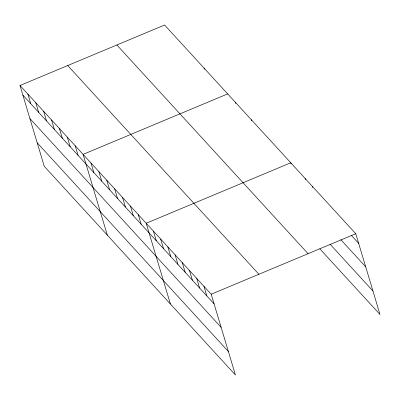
<?xml version="1.0" encoding="UTF-8"?>
<svg xmlns="http://www.w3.org/2000/svg" width="400" height="400" viewBox="0 0 400 400"><rect width="100%" height="100%" fill="white"/><g stroke="black" fill="none" stroke-linecap="round" stroke-linejoin="round"><path stroke-width="0.6" d="M20 85.505L211.19 294.225L235.415 374.975L44.225 166.255L20 85.505L164.585 25.025L355.775 233.745L380 314.495L319.81 248.785M227.675 93.9L83.09 154.38L107.32 235.135M211.19 294.225L355.775 233.745M351.435 235.48L358.66 243.365M340.825 239.68L365.7 266.84M330.025 244.15L372.96 291.02M116.87 44.985L308.06 253.7M67.715 65.545L258.9 274.265M22.885 95.125L214.075 303.845M29.93 118.6L221.12 327.32M37.185 142.785L228.375 351.505M312.435 186.435L312.775 187.565M305.215 178.55L305.555 179.68M291.11 163.91L290.77 162.78L146.185 223.26L170.41 304.01M251.335 119.73L251.675 120.86M235.565 102.51L235.905 103.645M204.015 68.07L204.355 69.205M203.965 286.34L206.855 295.96M196.745 278.455L199.63 288.075M189.52 270.57L192.405 280.19M182.3 262.685L185.185 272.305M175.075 254.8L177.96 264.42M167.85 246.915L170.74 256.535M160.63 239.03L163.515 248.65M153.405 231.145L156.295 240.765M138.3 214.65L141.185 224.27M130.41 206.04L133.3 215.66M122.525 197.43L125.41 207.055M114.64 188.82L117.525 198.445M106.75 180.21L109.64 189.835M98.865 171.6L101.75 181.225M90.98 162.99L93.865 172.615M75.205 145.775L78.09 155.395M67.32 137.165L70.205 146.785M59.435 128.555L62.32 138.175M51.545 119.945L54.435 129.565M43.66 111.335L46.545 120.955M35.775 102.725L38.66 112.345M27.885 94.115L30.775 103.735"/></g></svg>
